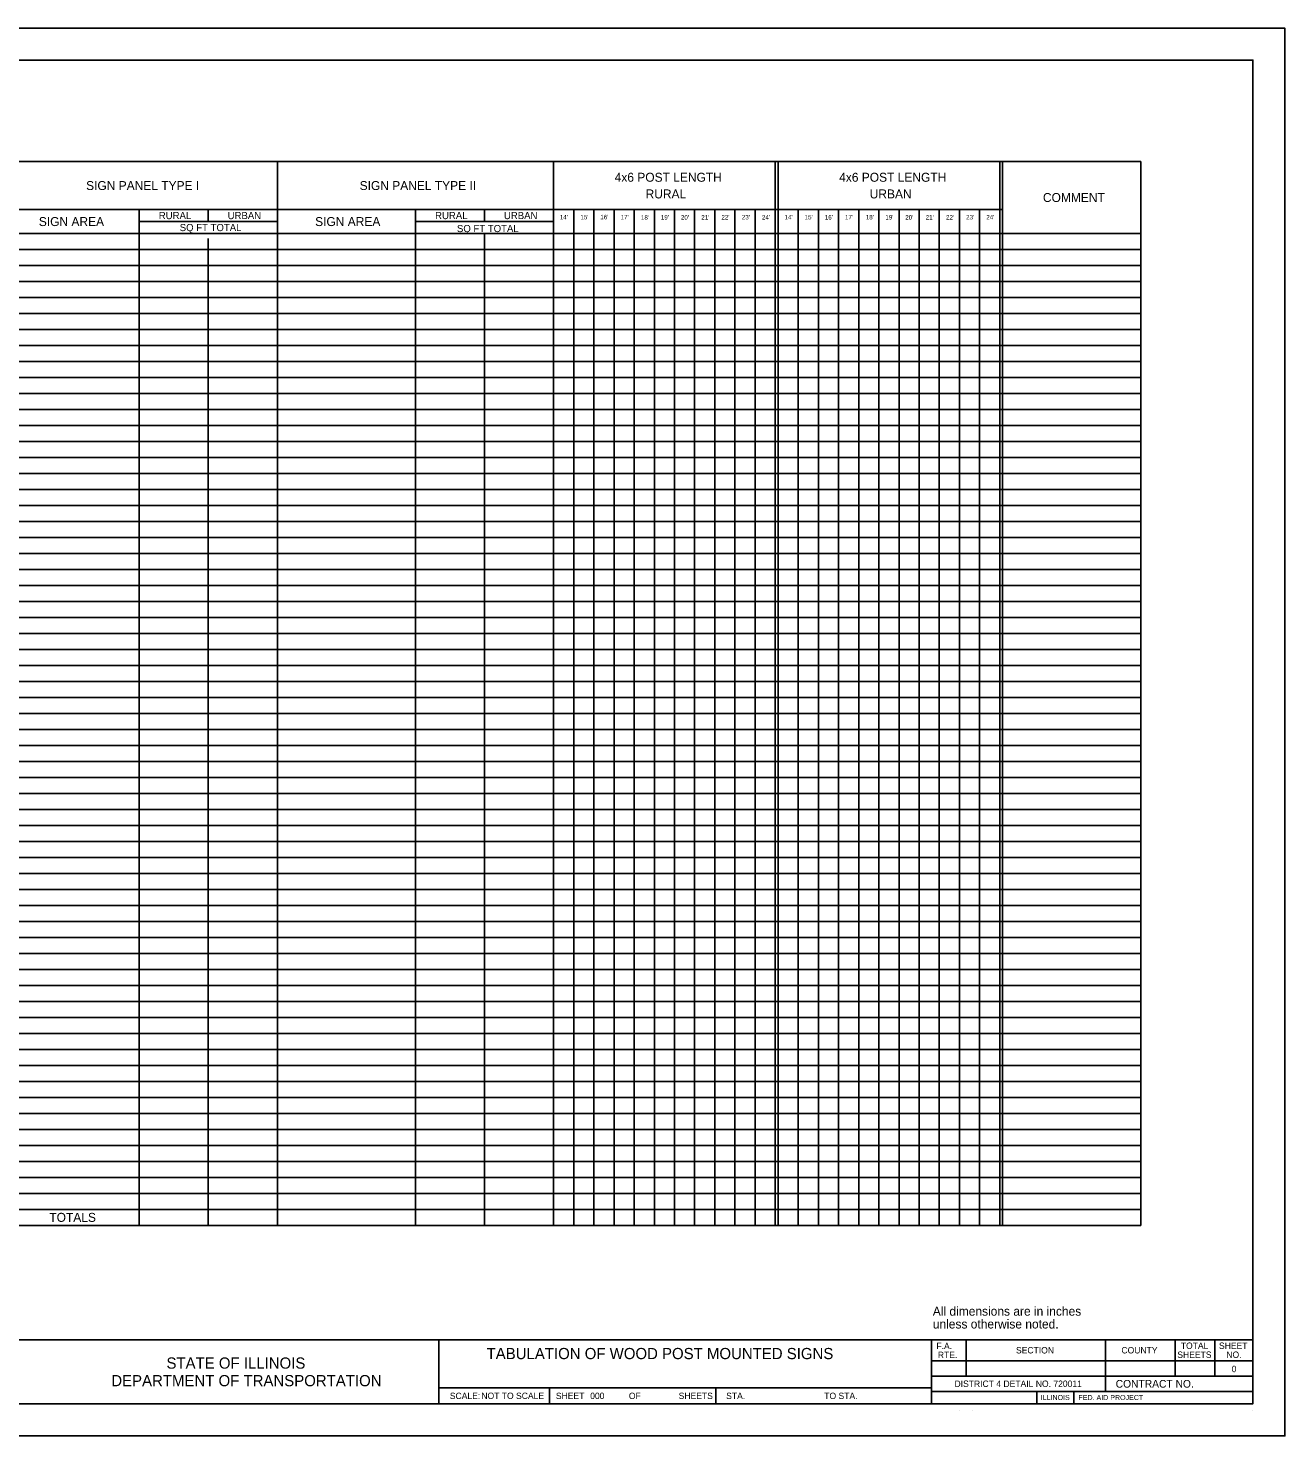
# Model space of a CAD drawing. Extents: x 0 to 2.83, y 0 to 1.83.
# Drawn here: x 1.196 to 2.833, y 0 to 1.833 of the extents above; entities that cross this region are included whole.
import ezdxf

# ---------------------------------------------------------------- set-up
doc = ezdxf.new("R2010")
doc.units = 0
for name, color, linetype in [('RD_Pr_Roadway_Notes', 7, 'Continuous'), ('SH_General_Details', 7, 'Continuous'), ('SH_Printer_Plotting_Border', 7, 'Continuous')]:
    doc.layers.add(name, color=color, linetype=linetype)

msp = doc.modelspace()

# ---------------------------------------------------------------- linework, layer by layer
at = {"layer": 'RD_Pr_Roadway_Notes'}
for p, q in [((0.9806, 1.6596), (1.5206, 1.6596)), ((1.5206, 0.2741), (1.5206, 1.6596)), ((1.5206, 1.6596), (1.8806, 1.6596)), ((1.8806, 1.5971), (1.8806, 1.6596)), ((1.8806, 1.6596), (2.1693, 1.6596)), ((2.1693, 0.2741), (2.1693, 1.6596)), ((2.1693, 1.6596), (2.1731, 1.6596)), ((2.1731, 0.2741), (2.1731, 1.6596)), ((2.1731, 1.6596), (2.4618, 1.6596)), ((2.4618, 0.2741), (2.4618, 1.6596)), ((2.4618, 1.6596), (2.4656, 1.6596)), ((2.4656, 0.2741), (2.4656, 1.6596)), ((2.4656, 1.6596), (2.6456, 1.6596)), ((2.6456, 1.5658), (2.6456, 1.6596)), ((1.1606, 1.5971), (1.5206, 1.5971)), ((1.3406, 1.5971), (1.4306, 1.5971)), ((1.3406, 0.295), (1.3406, 1.5971)), ((1.4306, 1.5814), (1.4306, 1.5971)), ((1.4306, 1.5833), (1.4306, 1.5971)), ((1.5206, 1.5971), (1.7006, 1.5971)), ((1.7006, 0.2741), (1.7006, 1.5971)), ((1.7006, 1.5971), (1.7906, 1.5971)), ((1.7906, 1.5971), (1.8806, 1.5971)), ((1.7906, 1.5814), (1.7906, 1.5971)), ((1.8806, 1.5971), (1.8806, 1.5971)), ((1.8806, 1.5971), (1.9068, 1.5971)), ((1.8806, 1.5814), (1.8806, 1.5971)), ((1.9068, 0.2741), (1.9068, 1.5971)), ((1.9068, 1.5971), (2.4656, 1.5971)), ((1.9331, 0.2741), (1.9331, 1.5971)), ((1.9593, 0.2741), (1.9593, 1.5971)), ((1.9856, 0.2741), (1.9856, 1.5971)), ((2.0118, 0.2741), (2.0118, 1.5971)), ((2.0381, 0.2741), (2.0381, 1.5971)), ((2.0643, 0.2741), (2.0643, 1.5971)), ((2.0906, 0.2741), (2.0906, 1.5971)), ((2.1168, 0.2741), (2.1168, 1.5971)), ((2.1431, 0.2741), (2.1431, 1.5971)), ((2.1993, 0.2741), (2.1993, 1.5971)), ((2.2256, 0.2741), (2.2256, 1.5971)), ((2.2518, 0.2741), (2.2518, 1.5971)), ((2.2781, 0.2741), (2.2781, 1.5971)), ((2.3043, 0.2741), (2.3043, 1.5971)), ((2.3306, 0.2741), (2.3306, 1.5971)), ((2.3568, 0.2741), (2.3568, 1.5971)), ((2.3831, 0.2741), (2.3831, 1.5971)), ((2.4093, 0.2741), (2.4093, 1.5971)), ((2.4356, 0.2741), (2.4356, 1.5971)), ((2.6456, 1.5658), (2.6456, 1.5971)), ((1.5206, 1.5814), (1.3406, 1.5814)), ((1.8806, 1.5814), (1.7006, 1.5814)), ((1.8806, 1.5658), (1.8806, 1.5814)), ((0.9806, 1.5658), (2.6456, 1.5658)), ((1.4306, 0.2741), (1.4306, 1.5595)), ((1.7906, 0.2741), (1.7906, 1.5658)), ((1.8806, 1.5658), (1.8806, 1.5658)), ((1.8806, 0.2741), (1.8806, 1.5658)), ((2.6456, 0.2741), (2.6456, 1.5658)), ((0.2955, 1.545), (2.6456, 1.545)), ((0.2955, 1.5241), (2.6456, 1.5241)), ((0.2955, 1.5033), (2.6456, 1.5033)), ((0.2955, 1.4825), (2.6456, 1.4825)), ((0.2955, 1.4616), (2.6456, 1.4616)), ((0.2955, 1.4408), (2.6456, 1.4408)), ((0.2955, 1.42), (2.6456, 1.42)), ((0.2955, 1.3991), (2.6456, 1.3991)), ((0.2955, 1.3783), (2.6456, 1.3783)), ((0.2955, 1.3575), (2.6456, 1.3575)), ((0.2955, 1.3366), (2.6456, 1.3366)), ((0.2955, 1.3158), (2.6456, 1.3158)), ((0.2955, 1.295), (2.6456, 1.295)), ((0.2955, 1.2741), (2.6456, 1.2741)), ((0.2955, 1.2533), (2.6456, 1.2533)), ((0.2955, 1.2325), (2.6456, 1.2325)), ((0.2955, 1.2116), (2.6456, 1.2116)), ((0.2955, 1.1908), (2.6456, 1.1908)), ((0.2955, 1.17), (2.6456, 1.17)), ((0.2955, 1.1491), (2.6456, 1.1491)), ((0.2955, 1.1283), (2.6456, 1.1283)), ((0.2955, 1.1075), (2.6456, 1.1075)), ((0.2955, 1.0866), (2.6456, 1.0866)), ((0.2955, 1.0658), (2.6456, 1.0658)), ((0.2955, 1.045), (2.6456, 1.045)), ((0.2955, 1.0241), (2.6456, 1.0241)), ((0.2955, 1.0033), (2.6456, 1.0033)), ((0.2955, 0.9825), (2.6456, 0.9825)), ((0.2955, 0.9616), (2.6456, 0.9616)), ((0.2955, 0.9408), (2.6456, 0.9408)), ((0.2955, 0.92), (2.6456, 0.92)), ((0.2955, 0.8991), (2.6456, 0.8991)), ((0.2955, 0.8783), (2.6456, 0.8783)), ((0.2955, 0.8575), (2.6456, 0.8575)), ((0.2955, 0.8366), (2.6456, 0.8366)), ((0.2955, 0.8158), (2.6456, 0.8158)), ((0.2955, 0.795), (2.6456, 0.795)), ((0.2955, 0.7741), (2.6456, 0.7741)), ((0.2955, 0.7533), (2.6456, 0.7533)), ((0.2955, 0.7325), (2.6456, 0.7325)), ((0.2955, 0.7116), (2.6456, 0.7116)), ((0.2955, 0.6908), (2.6456, 0.6908)), ((0.2955, 0.67), (2.6456, 0.67)), ((0.2955, 0.6491), (2.6456, 0.6491)), ((0.2955, 0.6283), (2.6456, 0.6283)), ((0.2955, 0.6075), (2.6456, 0.6075)), ((0.2955, 0.5866), (2.6456, 0.5866)), ((0.2955, 0.5658), (2.6456, 0.5658)), ((0.2955, 0.545), (2.6456, 0.545)), ((0.2955, 0.5241), (2.6456, 0.5241)), ((0.2955, 0.5033), (2.6456, 0.5033)), ((0.2955, 0.4825), (2.6456, 0.4825)), ((0.2955, 0.4616), (2.6456, 0.4616)), ((0.2955, 0.4408), (2.6456, 0.4408)), ((0.2955, 0.42), (2.6456, 0.42)), ((0.2955, 0.3991), (2.6456, 0.3991)), ((0.2955, 0.3783), (2.6456, 0.3783)), ((0.2955, 0.3575), (2.6456, 0.3575)), ((0.2955, 0.3366), (2.6456, 0.3366)), ((0.2955, 0.3158), (2.6456, 0.3158)), ((1.3406, 0.295), (1.1606, 0.295)), ((1.3406, 0.295), (2.6456, 0.295)), ((1.3406, 0.2741), (1.3406, 0.295)), ((2.6456, 0.2741), (0.3506, 0.2741))]:
    msp.add_line(p, q, dxfattribs=at)
at = {"layer": 'SH_General_Details'}
for p, q in [((2.8333, 1.8333), (0, 1.8333)), ((2.8333, 0), (2.8333, 1.8333)), ((0.1667, 0.125), (2.7917, 0.125)), ((1.7312, 0.125), (1.7312, 0.0417)), ((2.3729, 0.125), (2.3729, 0.0417)), ((2.4179, 0.125), (2.4179, 0.0779)), ((2.5995, 0.125), (2.5995, 0.0579)), ((2.6905, 0.125), (2.6905, 0.0779)), ((2.7423, 0.125), (2.7423, 0.0779)), ((2.3729, 0.0979), (2.7917, 0.0979)), ((2.3729, 0.0779), (2.7917, 0.0779)), ((1.7312, 0.0625), (2.3729, 0.0625)), ((1.875, 0.0625), (1.875, 0.0417)), ((2.0917, 0.0625), (2.0917, 0.0417)), ((2.3729, 0.0579), (2.7917, 0.0579)), ((2.5101, 0.0579), (2.5101, 0.0417)), ((2.5585, 0.0579), (2.5585, 0.0417)), ((2.4095, 0.0333), (2.4095, 0.0333)), ((2.4262, 0.0333), (2.4262, 0.0333)), ((2.7917, 0.0333), (2.7917, 0.0333)), ((2.8333, 0), (0, 0))]:
    msp.add_line(p, q, dxfattribs=at)
msp.add_lwpolyline([(0.1667, 1.7917), (2.7917, 1.7917), (2.7917, 0.0417), (0.1667, 0.0417)], close=True, dxfattribs=at)
at = {"layer": 'SH_Printer_Plotting_Border'}
msp.add_lwpolyline([(0, 0), (2.8333, 0), (2.8333, 1.8333), (0, 1.8333)], close=True, dxfattribs=at)

# ---------------------------------------------------------------- texts
at = {"layer": 'RD_Pr_Roadway_Notes'}
for s, height, p in [('SIGN PANEL TYPE I', 0.011667, (1.2714, 1.6225)), ('SIGN PANEL TYPE II', 0.011667, (1.6278, 1.6225)), ('4x6 POST LENGTH', 0.011667, (1.9601, 1.6333)), ('4x6 POST LENGTH', 0.011667, (2.2526, 1.6333)), ('RURAL', 0.01167, (2.0004, 1.6116)), ('URBAN', 0.01167, (2.2924, 1.6116)), ('COMMENT', 0.01167, (2.5181, 1.6069)), ('SIGN AREA', 0.01167, (1.2098, 1.5756)), ('RURAL', 0.00933, (1.3661, 1.5846)), ('SQ FT TOTAL', 0.009333, (1.3934, 1.569)), ('URBAN', 0.00933, (1.4558, 1.5846)), ('SIGN AREA', 0.01167, (1.5698, 1.5756)), ('RURAL', 0.00933, (1.7261, 1.5846)), ('SQ FT TOTAL', 0.009333, (1.7546, 1.5677)), ('URBAN', 0.00933, (1.8158, 1.5846)), ("14'", 0.00583, (1.8886, 1.5843)), ("15'", 0.00583, (1.9154, 1.5843)), ("16'", 0.00583, (1.9414, 1.5844)), ("17'", 0.00583, (1.9679, 1.5842)), ("18'", 0.00583, (1.9944, 1.5839)), ("19'", 0.00583, (2.0203, 1.5841)), ("20'", 0.00583, (2.0464, 1.584)), ("21'", 0.00583, (2.073, 1.584)), ("22'", 0.00583, (2.0992, 1.5841)), ("23'", 0.00583, (2.1258, 1.5842)), ("24'", 0.00583, (2.152, 1.5841)), ("14'", 0.00583, (2.1815, 1.5843)), ("15'", 0.00583, (2.2076, 1.5843)), ("16'", 0.00583, (2.2339, 1.5841)), ("17'", 0.00583, (2.2602, 1.5842)), ("18'", 0.00583, (2.2873, 1.5842)), ("19'", 0.00583, (2.3128, 1.5841)), ("20'", 0.00583, (2.3388, 1.584)), ("21'", 0.00583, (2.3654, 1.584)), ("22'", 0.00583, (2.3919, 1.584)), ("23'", 0.00583, (2.418, 1.5842)), ("24'", 0.00583, (2.4443, 1.5842)), ('TOTALS', 0.01167, (1.2235, 0.2787)), ('All dimensions are in inches', 0.011668, (2.3746, 0.1565)), ('unless otherwise noted.', 0.011668, (2.3746, 0.1398))]:
    msp.add_text(s, height=height, dxfattribs=at).set_placement(p)
at = {"layer": 'SH_General_Details'}
for s, height, p in [('TABULATION OF WOOD POST MOUNTED SIGNS', 0.014583, (1.7932, 0.0999)), ('F.A.  ', 0.00833, (2.3793, 0.1129)), ('SECTION', 0.00833, (2.483, 0.1073)), ('COUNTY', 0.00833, (2.6204, 0.1073)), ('SHEETS', 0.00833, (2.6932, 0.1015)), ('TOTAL', 0.00833, (2.6978, 0.1132)), ('SHEET', 0.00833, (2.7475, 0.1132)), ('NO.', 0.00833, (2.7571, 0.1015)), ('STATE OF ILLINOIS', 0.014584, (1.3761, 0.0875)), ('RTE.', 0.00833, (2.3812, 0.1012)), ('DEPARTMENT OF TRANSPORTATION', 0.014584, (1.3042, 0.0646)), ('0', 0.00833, (2.764, 0.0829)), ('SCALE:          ', 0.008333, (1.7453, 0.0479)), ('NOT TO SCALE', 0.008333, (1.7864, 0.048)), ('SHEET', 0.00833, (1.8835, 0.0479)), ('000', 0.00833, (1.9282, 0.0479)), ('OF', 0.00833, (1.9786, 0.0479)), ('SHEETS', 0.00833, (2.0435, 0.0479)), ('STA.', 0.00833, (2.1054, 0.0479)), ('TO STA.', 0.00833, (2.2332, 0.0479)), ('DISTRICT 4 DETAIL NO. 720011', 0.008333, (2.4029, 0.0637)), ('CONTRACT NO.      ', 0.01, (2.6129, 0.0628)), ('ILLINOIS', 0.00667, (2.5152, 0.0466)), ('FED. AID PROJECT', 0.006667, (2.5644, 0.0466))]:
    msp.add_text(s, height=height, dxfattribs=at).set_placement(p)

doc.saveas('drawing.dxf')
